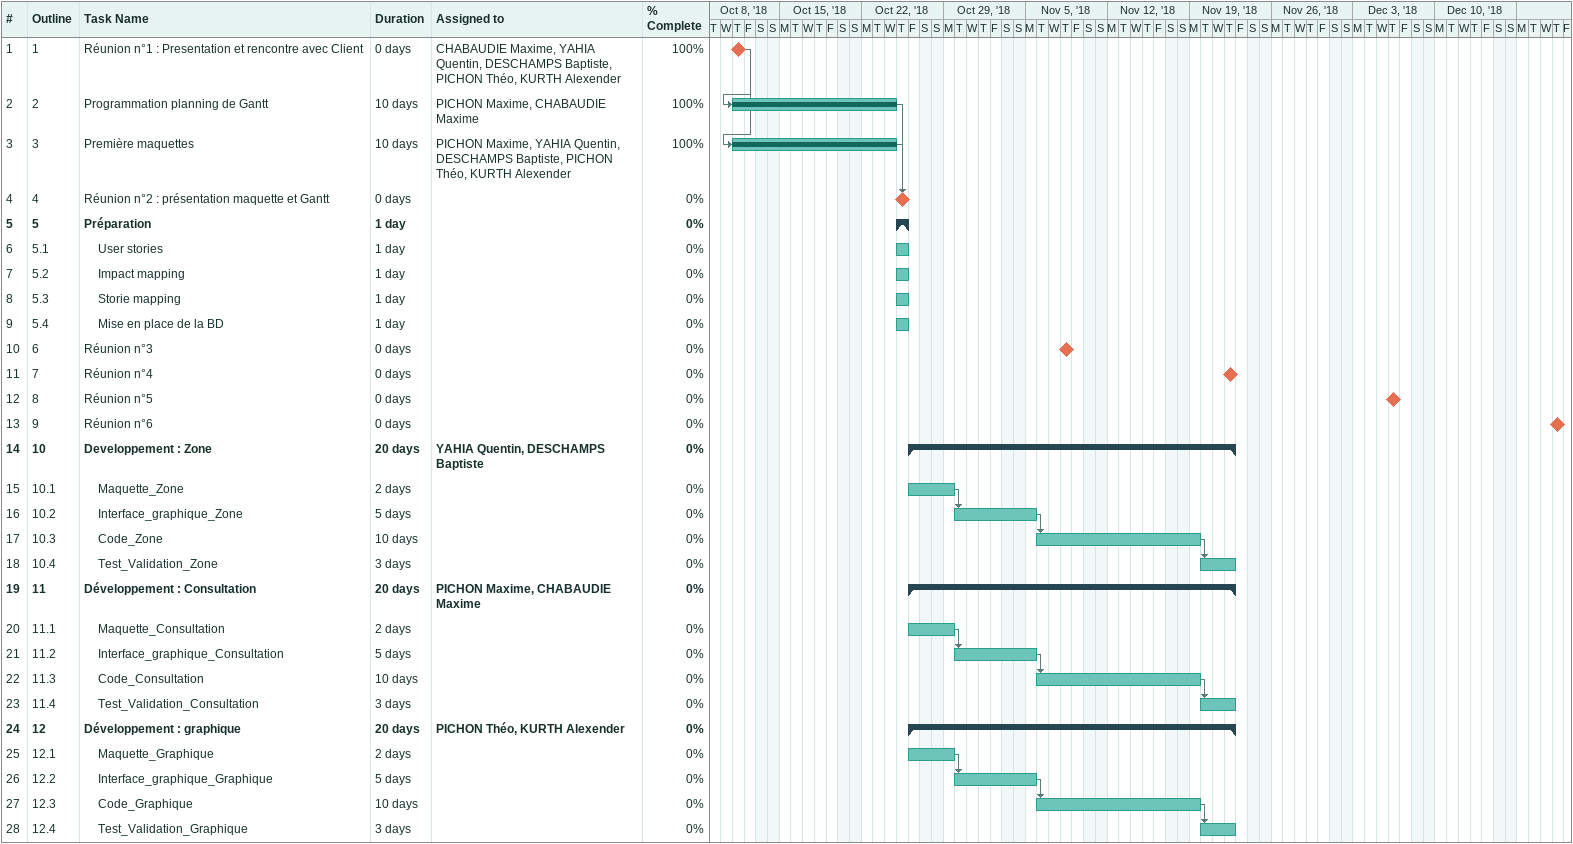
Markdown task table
| ID | WBS | Task | Duration | Start | Finish | Predecessors | Resources | % complete |
|---|---|---|---|---|---|---|---|---|
| 1 | 1 | Réunion n°1 : Presentation et rencontre avec Client | 0d | 2018-10-11 | 2018-10-11 |  | CHABAUDIE Maxime, YAHIA Quentin, DESCHAMPS Baptiste, PICHON Théo, KURTH Alexender | 100 |
| 2 | 2 | Programmation planning de Gantt | 10d | 2018-10-11 | 2018-10-24 | 1 | PICHON Maxime, CHABAUDIE Maxime | 100 |
| 3 | 3 | Première maquettes | 10d | 2018-10-11 | 2018-10-24 | 1 | PICHON Maxime, YAHIA Quentin, DESCHAMPS Baptiste, PICHON Théo, KURTH Alexender | 100 |
| 4 | 4 | Réunion n°2 : présentation maquette et Gantt | 0d | 2018-10-25 | 2018-10-25 | 2, 3 |  | 0 |
| 5 | 5 | **Préparation** | 1d | 2018-10-25 | 2018-10-25 |  |  | 0 |
| 6 | 5.1 | User stories | 1d | 2018-10-25 | 2018-10-25 |  |  | 0 |
| 7 | 5.2 | Impact mapping | 1d | 2018-10-25 | 2018-10-25 |  |  | 0 |
| 8 | 5.3 | Storie mapping | 1d | 2018-10-25 | 2018-10-25 |  |  | 0 |
| 9 | 5.4 | Mise en place de la BD | 1d | 2018-10-25 | 2018-10-25 |  |  | 0 |
| 10 | 6 | Réunion n°3 | 0d | 2018-11-08 | 2018-11-08 |  |  | 0 |
| 11 | 7 | Réunion n°4 | 0d | 2018-11-22 | 2018-11-22 |  |  | 0 |
| 12 | 8 | Réunion n°5 | 0d | 2018-12-06 | 2018-12-06 |  |  | 0 |
| 13 | 9 | Réunion n°6 | 0d | 2018-12-20 | 2018-12-20 |  |  | 0 |
| 14 | 10 | **Developpement : Zone** | 20d | 2018-10-26 | 2018-11-22 |  | YAHIA Quentin, DESCHAMPS Baptiste | 0 |
| 15 | 10.1 | Maquette_Zone | 2d | 2018-10-26 | 2018-10-29 |  |  | 0 |
| 16 | 10.2 | Interface_graphique_Zone | 5d | 2018-10-30 | 2018-11-05 | 15 |  | 0 |
| 17 | 10.3 | Code_Zone | 10d | 2018-11-06 | 2018-11-19 | 16 |  | 0 |
| 18 | 10.4 | Test_Validation_Zone | 3d | 2018-11-20 | 2018-11-22 | 17 |  | 0 |
| 19 | 11 | **Développement : Consultation** | 20d | 2018-10-26 | 2018-11-22 |  | PICHON Maxime, CHABAUDIE Maxime | 0 |
| 20 | 11.1 | Maquette_Consultation | 2d | 2018-10-26 | 2018-10-29 |  |  | 0 |
| 21 | 11.2 | Interface_graphique_Consultation | 5d | 2018-10-30 | 2018-11-05 | 20 |  | 0 |
| 22 | 11.3 | Code_Consultation | 10d | 2018-11-06 | 2018-11-19 | 21 |  | 0 |
| 23 | 11.4 | Test_Validation_Consultation | 3d | 2018-11-20 | 2018-11-22 | 22 |  | 0 |
| 24 | 12 | **Développement : graphique** | 20d | 2018-10-26 | 2018-11-22 |  | PICHON Théo, KURTH Alexender | 0 |
| 25 | 12.1 | Maquette_Graphique | 2d | 2018-10-26 | 2018-10-29 |  |  | 0 |
| 26 | 12.2 | Interface_graphique_Graphique | 5d | 2018-10-30 | 2018-11-05 | 25 |  | 0 |
| 27 | 12.3 | Code_Graphique | 10d | 2018-11-06 | 2018-11-19 | 26 |  | 0 |
| 28 | 12.4 | Test_Validation_Graphique | 3d | 2018-11-20 | 2018-11-22 | 27 |  | 0 |
